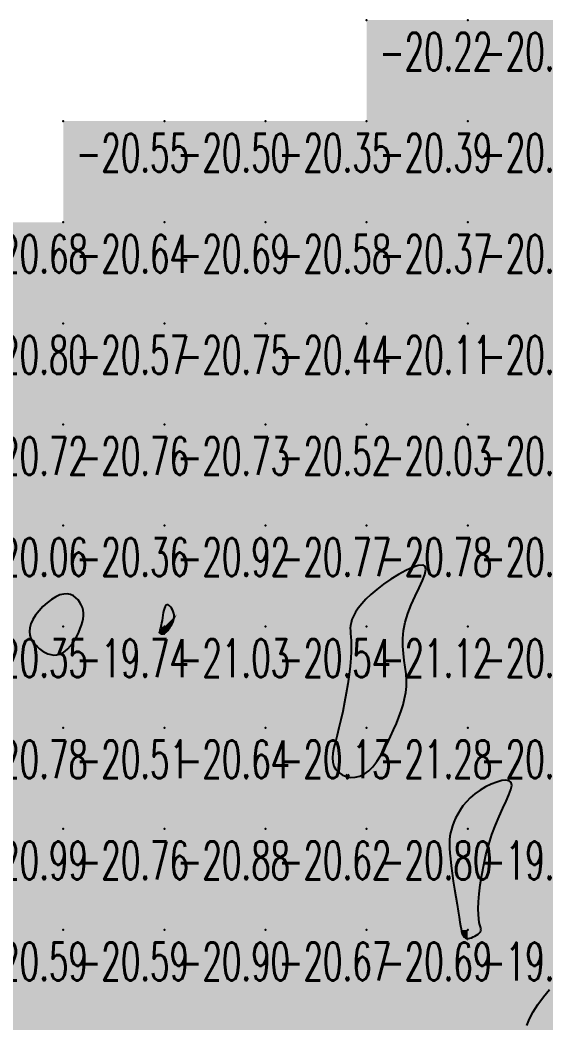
# Model space of a CAD drawing. Header units: millimetres. Extents: x 88261 to 90953, y 390274 to 392322.
# Drawn here: x 89006 to 89058, y 391898 to 391997.2 of the extents above; entities that cross this region are included whole.
import ezdxf
from ezdxf.enums import TextEntityAlignment as Align

# ---------------------------------------------------------------- set-up
doc = ezdxf.new("R2010")
doc.units = ezdxf.units.MM
doc.header["$LTSCALE"] = 25
for name, color, linetype in [('CN_03_00', 7, 'Continuous'), ('CN_04_00', 242, 'Continuous'), ('COTEAlt', 7, 'Continuous'), ('TN_COLORIAGE', 7, 'Continuous')]:
    doc.layers.add(name, color=color, linetype=linetype)
doc.styles.add('Simplex 1.0', font='Simplex.shx', dxfattribs={"width": 0.99, "height": 2.5})
doc.styles.get("Standard").update_dxf_attribs({"font": 'times.ttf'})

# ---------------------------------------------------------------- blocks, each defined once
blk = doc.blocks.new('COTE')
at = {"color": 0}
blk.add_point((0, 0), dxfattribs=at)
at = {"layer": 'COTEAlt'}
blk.add_attdef('ALT', text='', height=3.75, dxfattribs=at).set_placement((1.25, -1.25), align=Align.TOP_LEFT)

msp = doc.modelspace()

# ---------------------------------------------------------------- linework, layer by layer
at = {"layer": 'CN_03_00', "elevation": -21, "flags": 128}
for points in [[(89043.189, 391927.667), (89043.441, 391928.292), (89043.665, 391928.904), (89043.855, 391929.51), (89044.008, 391930.113), (89044.118, 391930.717), (89044.179, 391931.326), (89044.187, 391931.945), (89044.142, 391932.577), (89044.061, 391933.227), (89043.966, 391933.897), (89043.879, 391934.591), (89043.821, 391935.313), (89043.816, 391936.066), (89043.884, 391936.853), (89044.048, 391937.677), (89044.32, 391938.537), (89044.668, 391939.409), (89045.051, 391940.261), (89045.429, 391941.065), (89045.759, 391941.791), (89046, 391942.409), (89046.112, 391942.889), (89046.052, 391943.201), (89045.793, 391943.326), (89045.361, 391943.279), (89044.792, 391943.088), (89044.126, 391942.781), (89043.401, 391942.383), (89042.656, 391941.921), (89041.928, 391941.423), (89041.256, 391940.914), (89040.671, 391940.419), (89040.175, 391939.943), (89039.76, 391939.488), (89039.422, 391939.058), (89039.153, 391938.654), (89038.948, 391938.279), (89038.8, 391937.936), (89038.703, 391937.627), (89038.651, 391937.35), (89038.634, 391937.091), (89038.643, 391936.828), (89038.667, 391936.544), (89038.696, 391936.217), (89038.722, 391935.83), (89038.734, 391935.362), (89038.723, 391934.793), (89038.68, 391934.112), (89038.606, 391933.336), (89038.506, 391932.487), (89038.382, 391931.591), (89038.237, 391930.67), (89038.074, 391929.749), (89037.897, 391928.852), (89037.71, 391928.003), (89037.515, 391927.221), (89037.326, 391926.506), (89037.154, 391925.856), (89037.013, 391925.266), (89036.914, 391924.733), (89036.872, 391924.252), (89036.899, 391923.821), (89037.007, 391923.435), (89037.205, 391923.093), (89037.484, 391922.801), (89037.827, 391922.57), (89038.221, 391922.409), (89038.652, 391922.326), (89039.105, 391922.331), (89039.564, 391922.434), (89040.017, 391922.643), (89040.451, 391922.964), (89040.863, 391923.383), (89041.254, 391923.885), (89041.625, 391924.451), (89041.976, 391925.066), (89042.308, 391925.711), (89042.62, 391926.37), (89042.914, 391927.027), (89043.189, 391927.667)], [(89020.337, 391936.622), (89020.418, 391936.684), (89020.5, 391936.761), (89020.581, 391936.85), (89020.662, 391936.95), (89020.743, 391937.06), (89020.822, 391937.179), (89020.9, 391937.305), (89020.975, 391937.438), (89021.046, 391937.576), (89021.109, 391937.721), (89021.16, 391937.872), (89021.196, 391938.03), (89021.214, 391938.193), (89021.21, 391938.363), (89021.182, 391938.539), (89021.127, 391938.719), (89021.05, 391938.896), (89020.955, 391939.061), (89020.848, 391939.202), (89020.735, 391939.312), (89020.621, 391939.38), (89020.512, 391939.398), (89020.412, 391939.354), (89020.327, 391939.244), (89020.254, 391939.077), (89020.193, 391938.866), (89020.14, 391938.624), (89020.094, 391938.365), (89020.053, 391938.101), (89020.014, 391937.845), (89019.975, 391937.612), (89019.935, 391937.41), (89019.896, 391937.24), (89019.858, 391937.098), (89019.826, 391936.98), (89019.8, 391936.883), (89019.784, 391936.803), (89019.779, 391936.736), (89019.787, 391936.68), (89019.81, 391936.631), (89019.847, 391936.59), (89019.897, 391936.557), (89019.956, 391936.535), (89020.023, 391936.525), (89020.097, 391936.527), (89020.175, 391936.543), (89020.255, 391936.575), (89020.337, 391936.622)]]:
    msp.add_lwpolyline(points, close=True, dxfattribs=at)
at = {"layer": 'CN_04_00', "elevation": -20, "flags": 128}
for points in [[(89010.442, 391934.804), (89010.706, 391935.044), (89010.956, 391935.328), (89011.192, 391935.646), (89011.41, 391935.987), (89011.608, 391936.342), (89011.783, 391936.699), (89011.932, 391937.049), (89012.054, 391937.384), (89012.146, 391937.702), (89012.209, 391938.006), (89012.24, 391938.298), (89012.238, 391938.58), (89012.203, 391938.853), (89012.134, 391939.12), (89012.028, 391939.381), (89011.886, 391939.638), (89011.707, 391939.879), (89011.493, 391940.095), (89011.244, 391940.273), (89010.961, 391940.401), (89010.643, 391940.468), (89010.293, 391940.463), (89009.911, 391940.373), (89009.499, 391940.191), (89009.071, 391939.93), (89008.643, 391939.602), (89008.229, 391939.225), (89007.847, 391938.813), (89007.51, 391938.382), (89007.235, 391937.946), (89007.037, 391937.521), (89006.928, 391937.121), (89006.901, 391936.747), (89006.947, 391936.398), (89007.055, 391936.076), (89007.215, 391935.78), (89007.417, 391935.509), (89007.65, 391935.264), (89007.906, 391935.044), (89008.174, 391934.851), (89008.45, 391934.687), (89008.734, 391934.559), (89009.022, 391934.471), (89009.311, 391934.428), (89009.601, 391934.435), (89009.887, 391934.497), (89010.168, 391934.62), (89010.442, 391934.804)], [(89051.572, 391907.269), (89051.554, 391907.386), (89051.51, 391907.532), (89051.452, 391907.725), (89051.39, 391907.983), (89051.335, 391908.323), (89051.298, 391908.764), (89051.288, 391909.324), (89051.316, 391910.013), (89051.383, 391910.815), (89051.489, 391911.707), (89051.636, 391912.664), (89051.823, 391913.662), (89052.052, 391914.679), (89052.322, 391915.69), (89052.634, 391916.671), (89052.985, 391917.601), (89053.353, 391918.469), (89053.715, 391919.264), (89054.044, 391919.978), (89054.317, 391920.601), (89054.508, 391921.123), (89054.593, 391921.536), (89054.546, 391921.829), (89054.352, 391921.997), (89054.029, 391922.05), (89053.606, 391922.001), (89053.11, 391921.863), (89052.568, 391921.65), (89052.009, 391921.375), (89051.461, 391921.051), (89050.95, 391920.691), (89050.5, 391920.309), (89050.11, 391919.91), (89049.776, 391919.501), (89049.491, 391919.089), (89049.252, 391918.679), (89049.052, 391918.277), (89048.886, 391917.89), (89048.749, 391917.524), (89048.638, 391917.18), (89048.55, 391916.848), (89048.486, 391916.513), (89048.446, 391916.159), (89048.43, 391915.771), (89048.438, 391915.334), (89048.471, 391914.832), (89048.528, 391914.252), (89048.609, 391913.584), (89048.708, 391912.849), (89048.821, 391912.071), (89048.942, 391911.279), (89049.066, 391910.497), (89049.187, 391909.754), (89049.299, 391909.074), (89049.397, 391908.484), (89049.477, 391908.005), (89049.542, 391907.627), (89049.593, 391907.337), (89049.635, 391907.121), (89049.671, 391906.962), (89049.704, 391906.848), (89049.738, 391906.762), (89049.775, 391906.692), (89049.819, 391906.624), (89049.872, 391906.56), (89049.935, 391906.502), (89050.01, 391906.454), (89050.098, 391906.419), (89050.201, 391906.399), (89050.32, 391906.399), (89050.457, 391906.421), (89050.613, 391906.468), (89050.779, 391906.535), (89050.949, 391906.62), (89051.114, 391906.719), (89051.265, 391906.826), (89051.394, 391906.939), (89051.493, 391907.052), (89051.554, 391907.162), (89051.572, 391907.269)]]:
    msp.add_lwpolyline(points, close=True, dxfattribs=at)
msp.add_lwpolyline([(89056.08, 391897.777), (89056.355, 391898.443), (89056.731, 391899.146), (89057.194, 391899.873), (89057.734, 391900.611), (89058.337, 391901.347)], dxfattribs=at)
at = {"layer": 'TN_COLORIAGE', "color": 223}
for points in [[(89040.249, 391997.239, -20.167), (89040.249, 391987.239, -20.167), (89050.249, 391997.239, -20.167)], [(89050.249, 391987.239, -20.387), (89050.249, 391997.239, -20.387), (89040.249, 391987.239, -20.387)], [(89050.249, 391997.239, -20.088), (89050.249, 391987.239, -20.088), (89060.249, 391997.239, -20.088)], [(89050.249, 391987.239, -20), (89059.23, 391987.239, -20), (89060.249, 391997.239, -20), (89060.249, 391990.805, -20)], [(89010.249, 391987.239, -20.498), (89010.249, 391977.239, -20.498), (89020.249, 391987.239, -20.498)], [(89020.249, 391977.239, -20.645), (89020.249, 391987.239, -20.645), (89010.249, 391977.239, -20.645)], [(89020.249, 391987.239, -20.354), (89020.249, 391977.239, -20.354), (89030.249, 391987.239, -20.354)], [(89030.249, 391977.239, -20.687), (89030.249, 391987.239, -20.687), (89020.249, 391977.239, -20.687)], [(89040.249, 391977.239, -20.583), (89040.249, 391987.239, -20.583), (89030.249, 391977.239, -20.583)], [(89030.249, 391987.239, -20.387), (89030.249, 391977.239, -20.387), (89040.249, 391987.239, -20.387)], [(89040.249, 391977.239, -20.429), (89050.249, 391977.239, -20.429), (89050.249, 391987.239, -20.429)], [(89040.249, 391987.239, -20.429), (89040.249, 391977.239, -20.429), (89050.249, 391987.239, -20.429)], [(89050.249, 391987.239, -20), (89059.23, 391987.239, -20), (89050.249, 391977.239, -20), (89059.018, 391986.009, -20)], [(89050.249, 391977.239, -20), (89059.018, 391986.009, -20), (89060.249, 391977.239, -20), (89060.249, 391985.88, -20)], [(89010.249, 391967.239, -20.796), (89010.249, 391977.239, -20.796), (89000.249, 391967.239, -20.796)], [(89000.249, 391977.239, -20.645), (89000.249, 391967.239, -20.645), (89010.249, 391977.239, -20.645)], [(89010.249, 391967.239, -20.687), (89020.249, 391967.239, -20.687), (89020.249, 391977.239, -20.687)], [(89010.249, 391977.239, -20.687), (89010.249, 391967.239, -20.687), (89020.249, 391977.239, -20.687)], [(89020.249, 391977.239, -20.583), (89020.249, 391967.239, -20.583), (89030.249, 391977.239, -20.583)], [(89020.249, 391967.239, -20.583), (89030.249, 391967.239, -20.583), (89030.249, 391977.239, -20.583)], [(89030.249, 391977.239, -20.371), (89030.249, 391967.239, -20.371), (89040.249, 391977.239, -20.371)], [(89030.249, 391967.239, -20.371), (89040.249, 391967.239, -20.371), (89040.249, 391977.239, -20.371)], [(89040.249, 391977.239, -20.347), (89040.249, 391967.239, -20.347), (89050.249, 391977.239, -20.347)], [(89040.249, 391967.239, -20.347), (89050.249, 391967.239, -20.347), (89050.249, 391977.239, -20.347)], [(89050.249, 391977.239, -20.31), (89050.249, 391967.239, -20.31), (89060.249, 391977.239, -20.31)], [(89050.249, 391967.239, -20.31), (89060.249, 391967.239, -20.31), (89060.249, 391977.239, -20.31)], [(89000.249, 391967.239, -20.569), (89000.249, 391957.239, -20.569), (89010.249, 391967.239, -20.569)], [(89000.249, 391957.239, -20.569), (89010.249, 391957.239, -20.569), (89010.249, 391967.239, -20.569)], [(89010.249, 391967.239, -20.754), (89010.249, 391957.239, -20.754), (89020.249, 391967.239, -20.754)], [(89010.249, 391957.239, -20.754), (89020.249, 391957.239, -20.754), (89020.249, 391967.239, -20.754)], [(89020.249, 391967.239, -20.442), (89020.249, 391957.239, -20.442), (89030.249, 391967.239, -20.442)], [(89020.249, 391957.239, -20.442), (89030.249, 391957.239, -20.442), (89030.249, 391967.239, -20.442)], [(89030.249, 391957.239, -20.112), (89040.249, 391957.239, -20.112), (89040.249, 391967.239, -20.112)], [(89030.249, 391967.239, -20.112), (89030.249, 391957.239, -20.112), (89040.249, 391967.239, -20.112)], [(89040.249, 391967.239, -20.352), (89040.249, 391957.239, -20.352), (89050.249, 391967.239, -20.352)], [(89040.249, 391957.239, -20.352), (89050.249, 391957.239, -20.352), (89050.249, 391967.239, -20.352)], [(89050.249, 391967.239, -20.216), (89050.249, 391957.239, -20.216), (89060.249, 391967.239, -20.216)], [(89050.249, 391957.239, -20.216), (89060.249, 391957.239, -20.216), (89060.249, 391967.239, -20.216)], [(89000.249, 391947.239, -20.759), (89010.249, 391947.239, -20.759), (89010.249, 391957.239, -20.759)], [(89000.249, 391957.239, -20.759), (89000.249, 391947.239, -20.759), (89010.249, 391957.239, -20.759)], [(89010.249, 391957.239, -20.729), (89010.249, 391947.239, -20.729), (89020.249, 391957.239, -20.729)], [(89010.249, 391947.239, -20.729), (89020.249, 391947.239, -20.729), (89020.249, 391957.239, -20.729)], [(89020.249, 391957.239, -20.517), (89020.249, 391947.239, -20.517), (89030.249, 391957.239, -20.517)], [(89020.249, 391947.239, -20.517), (89030.249, 391947.239, -20.517), (89030.249, 391957.239, -20.517)], [(89030.249, 391957.239, -20.03), (89030.249, 391947.239, -20.03), (89040.249, 391957.239, -20.03)], [(89030.249, 391947.239, -20.03), (89040.249, 391947.239, -20.03), (89040.249, 391957.239, -20.03)], [(89040.249, 391947.239, -20.374), (89050.249, 391947.239, -20.374), (89050.249, 391957.239, -20.374)], [(89040.249, 391957.239, -20.374), (89040.249, 391947.239, -20.374), (89050.249, 391957.239, -20.374)], [(89050.249, 391957.239, -20.167), (89050.249, 391947.239, -20.167), (89060.249, 391957.239, -20.167)], [(89050.249, 391947.239, -20.167), (89060.249, 391947.239, -20.167), (89060.249, 391957.239, -20.167)], [(89000.249, 391947.239, -20.359), (89000.249, 391937.239, -20.359), (89010.249, 391947.239, -20.359)], [(89010.249, 391947.239, -20), (89010.249, 391941.396, -20), (89000.249, 391937.239, -20), (89006.047, 391937.239, -20)], [(89020.249, 391947.239, -20), (89012.422, 391939.413, -20), (89010.249, 391947.239, -20), (89010.249, 391941.396, -20)], [(89020.249, 391940.103, -20), (89019.996, 391937.239, -20), (89020.249, 391947.239, -20), (89012.23, 391937.239, -20)], [(89012.23, 391937.239, -20.919), (89012.422, 391939.413, -20.919), (89020.249, 391947.239, -20.919)], [(89020.249, 391940.103, -20.768), (89021.482, 391938.472, -20.768), (89020.249, 391947.239, -20.768), (89030.249, 391947.239, -20.768)], [(89021.482, 391938.472, -20.545), (89020.917, 391937.239, -20.545), (89030.249, 391947.239, -20.545), (89030.249, 391937.239, -20.545)], [(89030.249, 391947.239, -20.785), (89030.249, 391937.239, -20.785), (89040.249, 391947.239, -20.785)], [(89040.249, 391940.734, -20.545), (89038.223, 391937.239, -20.545), (89040.249, 391947.239, -20.545), (89030.249, 391937.239, -20.545)], [(89048.318, 391945.309, -20.785), (89040.249, 391940.734, -20.785), (89050.249, 391947.239, -20.785), (89040.249, 391947.239, -20.785)], [(89048.318, 391945.309, -20.661), (89042.791, 391937.239, -20.661), (89050.249, 391947.239, -20.661), (89050.249, 391937.239, -20.661)], [(89050.249, 391937.239, -20.377), (89060.249, 391937.239, -20.377), (89060.249, 391947.239, -20.377)], [(89050.249, 391947.239, -20.377), (89050.249, 391937.239, -20.377), (89060.249, 391947.239, -20.377)], [(89000.249, 391927.239, -20), (89007.785, 391934.775, -20), (89000.249, 391937.239, -20), (89006.047, 391937.239, -20)], [(89019.619, 391936.61, -20), (89019.996, 391937.239, -20), (89010.249, 391927.239, -20), (89012.23, 391937.239, -20)], [(89012.23, 391937.239, -20.515), (89010.249, 391933.926, -20.515), (89010.249, 391927.239, -20.515)], [(89020.249, 391927.239, -20.545), (89030.249, 391927.239, -20.545), (89030.249, 391937.239, -20.545)], [(89020.249, 391936.4, -20.545), (89020.917, 391937.239, -20.545), (89020.249, 391927.239, -20.545), (89030.249, 391937.239, -20.545)], [(89038.223, 391937.239, -20.127), (89039.079, 391936.07, -20.127), (89030.249, 391937.239, -20.127), (89030.249, 391927.239, -20.127)], [(89042.791, 391937.239, -20.661), (89044.807, 391931.797, -20.661), (89050.249, 391937.239, -20.661)], [(89044.807, 391931.797, -20.29), (89043.107, 391927.239, -20.29), (89050.249, 391937.239, -20.29), (89050.249, 391927.239, -20.29)], [(89050.249, 391927.239, -20.163), (89060.249, 391927.239, -20.163), (89060.249, 391937.239, -20.163)], [(89050.249, 391937.239, -20.163), (89050.249, 391927.239, -20.163), (89060.249, 391937.239, -20.163)], [(89020.249, 391936.4, -20.515), (89019.619, 391936.61, -20.515), (89020.249, 391927.239, -20.515), (89010.249, 391927.239, -20.515)], [(89039.079, 391936.07, -20.127), (89037.794, 391927.239, -20.127), (89030.249, 391927.239, -20.127)], [(89000.249, 391927.239, -20), (89007.785, 391934.775, -20), (89010.249, 391927.239, -20), (89010.249, 391933.926, -20)], [(89000.249, 391927.239, -20.515), (89000.249, 391917.239, -20.515), (89010.249, 391927.239, -20.515)], [(89000.249, 391917.239, -20.515), (89010.249, 391917.239, -20.515), (89010.249, 391927.239, -20.515)], [(89010.249, 391927.239, -20.644), (89010.249, 391917.239, -20.644), (89020.249, 391927.239, -20.644)], [(89010.249, 391917.239, -20.644), (89020.249, 391917.239, -20.644), (89020.249, 391927.239, -20.644)], [(89020.249, 391917.239, -20.127), (89030.249, 391917.239, -20.127), (89030.249, 391927.239, -20.127)], [(89020.249, 391927.239, -20.127), (89020.249, 391917.239, -20.127), (89030.249, 391927.239, -20.127)], [(89036, 391922.991, -20.127), (89037.794, 391927.239, -20.127), (89030.249, 391917.239, -20.127), (89030.249, 391927.239, -20.127)], [(89040.249, 391917.239, -20), (89048.495, 391917.239, -20), (89050.249, 391927.239, -20), (89050.249, 391920.927, -20)], [(89040.249, 391921.407, -20.29), (89043.107, 391927.239, -20.29), (89040.249, 391917.239, -20.29), (89050.249, 391927.239, -20.29)], [(89050.249, 391927.239, -20), (89050.249, 391920.927, -20), (89060.249, 391927.239, -20), (89056.211, 391923.202, -20)], [(89060.249, 391917.239, -20), (89052.18, 391917.239, -20), (89060.249, 391927.239, -20), (89056.211, 391923.202, -20)], [(89040.249, 391921.407, -20.615), (89036, 391922.991, -20.615), (89040.249, 391917.239, -20.615), (89030.249, 391917.239, -20.615)], [(89000.249, 391907.239, -20.757), (89010.249, 391907.239, -20.757), (89010.249, 391917.239, -20.757)], [(89000.249, 391917.239, -20.757), (89000.249, 391907.239, -20.757), (89010.249, 391917.239, -20.757)], [(89010.249, 391907.239, -20.884), (89020.249, 391907.239, -20.884), (89020.249, 391917.239, -20.884)], [(89010.249, 391917.239, -20.884), (89010.249, 391907.239, -20.884), (89020.249, 391917.239, -20.884)], [(89020.249, 391907.239, -20.615), (89030.249, 391907.239, -20.615), (89030.249, 391917.239, -20.615)], [(89020.249, 391917.239, -20.615), (89020.249, 391907.239, -20.615), (89030.249, 391917.239, -20.615)], [(89030.249, 391917.239, -20.797), (89030.249, 391907.239, -20.797), (89040.249, 391917.239, -20.797)], [(89030.249, 391907.239, -20.797), (89040.249, 391907.239, -20.797), (89040.249, 391917.239, -20.797)], [(89040.249, 391917.239, -20), (89048.495, 391917.239, -20), (89040.249, 391907.239, -20), (89048.268, 391915.258, -20)], [(89052.18, 391917.239, -20.708), (89050.875, 391907.866, -20.708), (89060.249, 391917.239, -20.708)], [(89060.249, 391917.239, -20), (89050.875, 391907.866, -20), (89060.249, 391907.239, -20), (89052.05, 391907.239, -20)], [(89048.268, 391915.258, -20.686), (89049.604, 391907.239, -20.686), (89040.249, 391907.239, -20.686)], [(89000.249, 391907.239, -20.591), (89000.249, 391897.239, -20.591), (89010.249, 391907.239, -20.591)], [(89000.249, 391897.239, -20.591), (89010.249, 391897.239, -20.591), (89010.249, 391907.239, -20.591)], [(89010.249, 391897.239, -20.899), (89020.249, 391897.239, -20.899), (89020.249, 391907.239, -20.899)], [(89010.249, 391907.239, -20.899), (89010.249, 391897.239, -20.899), (89020.249, 391907.239, -20.899)], [(89020.249, 391907.239, -20.671), (89020.249, 391897.239, -20.671), (89030.249, 391907.239, -20.671)], [(89020.249, 391897.239, -20.671), (89030.249, 391897.239, -20.671), (89030.249, 391907.239, -20.671)], [(89030.249, 391907.239, -20.686), (89030.249, 391897.239, -20.686), (89040.249, 391907.239, -20.686)], [(89030.249, 391897.239, -20.686), (89040.249, 391897.239, -20.686), (89040.249, 391907.239, -20.686)], [(89040.249, 391897.239, -20), (89049.7, 391906.69, -20), (89040.249, 391907.239, -20), (89049.604, 391907.239, -20)], [(89050.249, 391897.239, -20), (89054.879, 391897.239, -20), (89060.249, 391907.239, -20), (89060.249, 391903.996, -20)], [(89050.249, 391897.239, -20), (89050.249, 391906.149, -20), (89060.249, 391907.239, -20), (89052.05, 391907.239, -20)], [(89040.249, 391897.239, -20), (89049.7, 391906.69, -20), (89050.249, 391897.239, -20), (89050.249, 391906.149, -20)]]:
    msp.add_solid(points, dxfattribs=at)
at = {"layer": 'TN_COLORIAGE', "color": 233}
for points in [[(89040.249, 391940.734, -21.116), (89048.318, 391945.309, -21.116), (89040.249, 391937.239, -21.116)], [(89042.791, 391937.239, -21.116), (89048.318, 391945.309, -21.116), (89040.249, 391937.239, -21.116)], [(89038.223, 391937.239, -21.116), (89040.249, 391940.734, -21.116), (89040.249, 391937.239, -21.116)], [(89019.996, 391937.239, -21.033), (89020.249, 391940.103, -21.033), (89020.249, 391937.239, -21.033)], [(89021.482, 391938.472, -21.033), (89020.249, 391940.103, -21.033), (89020.249, 391937.239, -21.033)], [(89020.917, 391937.239, -21.033), (89021.482, 391938.472, -21.033), (89020.249, 391937.239, -21.033)], [(89019.996, 391937.239, -21.033), (89019.619, 391936.61, -21.033), (89020.249, 391937.239, -21.033)], [(89019.619, 391936.61, -21.033), (89020.249, 391936.4, -21.033), (89020.249, 391937.239, -21.033)], [(89020.917, 391937.239, -21.033), (89020.249, 391936.4, -21.033), (89020.249, 391937.239, -21.033)], [(89040.249, 391927.239, -21), (89037.794, 391927.239, -21), (89040.249, 391937.239, -21), (89039.079, 391936.07, -21)], [(89039.079, 391936.07, -21.116), (89038.223, 391937.239, -21.116), (89040.249, 391937.239, -21.116)], [(89040.249, 391927.239, -21), (89044.807, 391931.797, -21), (89040.249, 391937.239, -21), (89042.791, 391937.239, -21)], [(89043.107, 391927.239, -21.284), (89044.807, 391931.797, -21.284), (89040.249, 391927.239, -21.284)], [(89036, 391922.991, -21.284), (89040.249, 391921.407, -21.284), (89040.249, 391927.239, -21.284)], [(89037.794, 391927.239, -21.284), (89036, 391922.991, -21.284), (89040.249, 391927.239, -21.284)], [(89043.107, 391927.239, -21.284), (89040.249, 391921.407, -21.284), (89040.249, 391927.239, -21.284)]]:
    msp.add_solid(points, dxfattribs=at)
at = {"layer": 'TN_COLORIAGE', "color": 213}
for points in [[(89006.047, 391937.239, -19.745), (89010.249, 391941.396, -19.745), (89010.249, 391937.239, -19.745)], [(89010.249, 391941.396, -19.745), (89012.422, 391939.413, -19.745), (89010.249, 391937.239, -19.745)], [(89012.422, 391939.413, -19.745), (89012.23, 391937.239, -19.745), (89010.249, 391937.239, -19.745)], [(89006.047, 391937.239, -19.745), (89007.785, 391934.775, -19.745), (89010.249, 391937.239, -19.745)], [(89010.249, 391933.926, -19.745), (89007.785, 391934.775, -19.745), (89010.249, 391937.239, -19.745)], [(89010.249, 391933.926, -19.745), (89012.23, 391937.239, -19.745), (89010.249, 391937.239, -19.745)], [(89056.211, 391923.202, -19.83), (89052.18, 391917.239, -19.83), (89050.249, 391917.239, -19.83)], [(89056.211, 391923.202, -19.83), (89050.249, 391920.927, -19.83), (89050.249, 391917.239, -19.83)], [(89050.249, 391920.927, -19.83), (89048.495, 391917.239, -19.83), (89050.249, 391917.239, -19.83)], [(89049.604, 391907.239, -19.83), (89048.268, 391915.258, -19.83), (89050.249, 391907.239, -19.83), (89050.249, 391917.239, -19.83)], [(89048.268, 391915.258, -19.83), (89048.495, 391917.239, -19.83), (89050.249, 391917.239, -19.83)], [(89050.875, 391907.866, -19.83), (89052.18, 391917.239, -19.83), (89050.249, 391907.239, -19.83), (89050.249, 391917.239, -19.83)], [(89049.604, 391907.239, -19.953), (89049.7, 391906.69, -19.953), (89050.249, 391907.239, -19.953)], [(89050.249, 391906.149, -19.953), (89049.7, 391906.69, -19.953), (89050.249, 391907.239, -19.953)], [(89052.05, 391907.239, -19.953), (89050.875, 391907.866, -19.953), (89050.249, 391907.239, -19.953)], [(89052.05, 391907.239, -19.953), (89050.249, 391906.149, -19.953), (89050.249, 391907.239, -19.953)], [(89060.249, 391903.996, -19.551), (89054.879, 391897.239, -19.551), (89060.249, 391897.239, -19.551)]]:
    msp.add_solid(points, dxfattribs=at)

# ---------------------------------------------------------------- block references
at = {"layer": 'COTEAlt'}
ref = msp.add_blockref('COTE', (89040.249, 391997.239), dxfattribs=at)
ref.add_attrib('ALT', '-20.22', dxfattribs={"height": 3.75, "style": 'Simplex 1.0', "width": 0.6}).set_placement((89041.499, 391995.989), align=Align.TOP_LEFT)
ref = msp.add_blockref('COTE', (89050.249, 391997.239), dxfattribs=at)
ref.add_attrib('ALT', '-20.17', dxfattribs={"height": 3.75, "style": 'Simplex 1.0', "width": 0.6}).set_placement((89051.499, 391995.989), align=Align.TOP_LEFT)
ref = msp.add_blockref('COTE', (89010.249, 391987.239), dxfattribs=at)
ref.add_attrib('ALT', '-20.55', dxfattribs={"height": 3.75, "style": 'Simplex 1.0', "width": 0.6}).set_placement((89011.499, 391985.989), align=Align.TOP_LEFT)
ref = msp.add_blockref('COTE', (89020.249, 391987.239), dxfattribs=at)
ref.add_attrib('ALT', '-20.50', dxfattribs={"height": 3.75, "style": 'Simplex 1.0', "width": 0.6}).set_placement((89021.499, 391985.989), align=Align.TOP_LEFT)
ref = msp.add_blockref('COTE', (89030.249, 391987.239), dxfattribs=at)
ref.add_attrib('ALT', '-20.35', dxfattribs={"height": 3.75, "style": 'Simplex 1.0', "width": 0.6}).set_placement((89031.499, 391985.989), align=Align.TOP_LEFT)
ref = msp.add_blockref('COTE', (89040.249, 391987.239), dxfattribs=at)
ref.add_attrib('ALT', '-20.39', dxfattribs={"height": 3.75, "style": 'Simplex 1.0', "width": 0.6}).set_placement((89041.499, 391985.989), align=Align.TOP_LEFT)
ref = msp.add_blockref('COTE', (89050.249, 391987.239), dxfattribs=at)
ref.add_attrib('ALT', '-20.43', dxfattribs={"height": 3.75, "style": 'Simplex 1.0', "width": 0.6}).set_placement((89051.499, 391985.989), align=Align.TOP_LEFT)
ref = msp.add_blockref('COTE', (89000.249, 391977.239), dxfattribs=at)
ref.add_attrib('ALT', '-20.68', dxfattribs={"height": 3.75, "style": 'Simplex 1.0', "width": 0.6}).set_placement((89001.499, 391975.989), align=Align.TOP_LEFT)
ref = msp.add_blockref('COTE', (89010.249, 391977.239), dxfattribs=at)
ref.add_attrib('ALT', '-20.64', dxfattribs={"height": 3.75, "style": 'Simplex 1.0', "width": 0.6}).set_placement((89011.499, 391975.989), align=Align.TOP_LEFT)
ref = msp.add_blockref('COTE', (89020.249, 391977.239), dxfattribs=at)
ref.add_attrib('ALT', '-20.69', dxfattribs={"height": 3.75, "style": 'Simplex 1.0', "width": 0.6}).set_placement((89021.499, 391975.989), align=Align.TOP_LEFT)
ref = msp.add_blockref('COTE', (89030.249, 391977.239), dxfattribs=at)
ref.add_attrib('ALT', '-20.58', dxfattribs={"height": 3.75, "style": 'Simplex 1.0', "width": 0.6}).set_placement((89031.499, 391975.989), align=Align.TOP_LEFT)
ref = msp.add_blockref('COTE', (89040.249, 391977.239), dxfattribs=at)
ref.add_attrib('ALT', '-20.37', dxfattribs={"height": 3.75, "style": 'Simplex 1.0', "width": 0.6}).set_placement((89041.499, 391975.989), align=Align.TOP_LEFT)
ref = msp.add_blockref('COTE', (89050.249, 391977.239), dxfattribs=at)
ref.add_attrib('ALT', '-20.35', dxfattribs={"height": 3.75, "style": 'Simplex 1.0', "width": 0.6}).set_placement((89051.499, 391975.989), align=Align.TOP_LEFT)
ref = msp.add_blockref('COTE', (89000.249, 391967.239), dxfattribs=at)
ref.add_attrib('ALT', '-20.80', dxfattribs={"height": 3.75, "style": 'Simplex 1.0', "width": 0.6}).set_placement((89001.499, 391965.989), align=Align.TOP_LEFT)
ref = msp.add_blockref('COTE', (89010.249, 391967.239), dxfattribs=at)
ref.add_attrib('ALT', '-20.57', dxfattribs={"height": 3.75, "style": 'Simplex 1.0', "width": 0.6}).set_placement((89011.499, 391965.989), align=Align.TOP_LEFT)
ref = msp.add_blockref('COTE', (89020.249, 391967.239), dxfattribs=at)
ref.add_attrib('ALT', '-20.75', dxfattribs={"height": 3.75, "style": 'Simplex 1.0', "width": 0.6}).set_placement((89021.499, 391965.989), align=Align.TOP_LEFT)
ref = msp.add_blockref('COTE', (89030.249, 391967.239), dxfattribs=at)
ref.add_attrib('ALT', '-20.44', dxfattribs={"height": 3.75, "style": 'Simplex 1.0', "width": 0.6}).set_placement((89031.499, 391965.989), align=Align.TOP_LEFT)
ref = msp.add_blockref('COTE', (89040.249, 391967.239), dxfattribs=at)
ref.add_attrib('ALT', '-20.11', dxfattribs={"height": 3.75, "style": 'Simplex 1.0', "width": 0.6}).set_placement((89041.499, 391965.989), align=Align.TOP_LEFT)
ref = msp.add_blockref('COTE', (89050.249, 391967.239), dxfattribs=at)
ref.add_attrib('ALT', '-20.35', dxfattribs={"height": 3.75, "style": 'Simplex 1.0', "width": 0.6}).set_placement((89051.499, 391965.989), align=Align.TOP_LEFT)
ref = msp.add_blockref('COTE', (89000.249, 391957.239), dxfattribs=at)
ref.add_attrib('ALT', '-20.72', dxfattribs={"height": 3.75, "style": 'Simplex 1.0', "width": 0.6}).set_placement((89001.499, 391955.989), align=Align.TOP_LEFT)
ref = msp.add_blockref('COTE', (89010.249, 391957.239), dxfattribs=at)
ref.add_attrib('ALT', '-20.76', dxfattribs={"height": 3.75, "style": 'Simplex 1.0', "width": 0.6}).set_placement((89011.499, 391955.989), align=Align.TOP_LEFT)
ref = msp.add_blockref('COTE', (89020.249, 391957.239), dxfattribs=at)
ref.add_attrib('ALT', '-20.73', dxfattribs={"height": 3.75, "style": 'Simplex 1.0', "width": 0.6}).set_placement((89021.499, 391955.989), align=Align.TOP_LEFT)
ref = msp.add_blockref('COTE', (89030.249, 391957.239), dxfattribs=at)
ref.add_attrib('ALT', '-20.52', dxfattribs={"height": 3.75, "style": 'Simplex 1.0', "width": 0.6}).set_placement((89031.499, 391955.989), align=Align.TOP_LEFT)
ref = msp.add_blockref('COTE', (89040.249, 391957.239), dxfattribs=at)
ref.add_attrib('ALT', '-20.03', dxfattribs={"height": 3.75, "style": 'Simplex 1.0', "width": 0.6}).set_placement((89041.499, 391955.989), align=Align.TOP_LEFT)
ref = msp.add_blockref('COTE', (89050.249, 391957.239), dxfattribs=at)
ref.add_attrib('ALT', '-20.37', dxfattribs={"height": 3.75, "style": 'Simplex 1.0', "width": 0.6}).set_placement((89051.499, 391955.989), align=Align.TOP_LEFT)
ref = msp.add_blockref('COTE', (89000.249, 391947.239), dxfattribs=at)
ref.add_attrib('ALT', '-20.06', dxfattribs={"height": 3.75, "style": 'Simplex 1.0', "width": 0.6}).set_placement((89001.499, 391945.989), align=Align.TOP_LEFT)
ref = msp.add_blockref('COTE', (89010.249, 391947.239), dxfattribs=at)
ref.add_attrib('ALT', '-20.36', dxfattribs={"height": 3.75, "style": 'Simplex 1.0', "width": 0.6}).set_placement((89011.499, 391945.989), align=Align.TOP_LEFT)
ref = msp.add_blockref('COTE', (89020.249, 391947.239), dxfattribs=at)
ref.add_attrib('ALT', '-20.92', dxfattribs={"height": 3.75, "style": 'Simplex 1.0', "width": 0.6}).set_placement((89021.499, 391945.989), align=Align.TOP_LEFT)
ref = msp.add_blockref('COTE', (89030.249, 391947.239), dxfattribs=at)
ref.add_attrib('ALT', '-20.77', dxfattribs={"height": 3.75, "style": 'Simplex 1.0', "width": 0.6}).set_placement((89031.499, 391945.989), align=Align.TOP_LEFT)
ref = msp.add_blockref('COTE', (89040.249, 391947.239), dxfattribs=at)
ref.add_attrib('ALT', '-20.78', dxfattribs={"height": 3.75, "style": 'Simplex 1.0', "width": 0.6}).set_placement((89041.499, 391945.989), align=Align.TOP_LEFT)
ref = msp.add_blockref('COTE', (89050.249, 391947.239), dxfattribs=at)
ref.add_attrib('ALT', '-20.97', dxfattribs={"height": 3.75, "style": 'Simplex 1.0', "width": 0.6}).set_placement((89051.499, 391945.989), align=Align.TOP_LEFT)
ref = msp.add_blockref('COTE', (89000.249, 391937.239), dxfattribs=at)
ref.add_attrib('ALT', '-20.35', dxfattribs={"height": 3.75, "style": 'Simplex 1.0', "width": 0.6}).set_placement((89001.499, 391935.989), align=Align.TOP_LEFT)
ref = msp.add_blockref('COTE', (89010.249, 391937.239), dxfattribs=at)
ref.add_attrib('ALT', '-19.74', dxfattribs={"height": 3.75, "style": 'Simplex 1.0', "width": 0.6}).set_placement((89011.499, 391935.989), align=Align.TOP_LEFT)
ref = msp.add_blockref('COTE', (89020.249, 391937.239), dxfattribs=at)
ref.add_attrib('ALT', '-21.03', dxfattribs={"height": 3.75, "style": 'Simplex 1.0', "width": 0.6}).set_placement((89021.499, 391935.989), align=Align.TOP_LEFT)
ref = msp.add_blockref('COTE', (89030.249, 391937.239), dxfattribs=at)
ref.add_attrib('ALT', '-20.54', dxfattribs={"height": 3.75, "style": 'Simplex 1.0', "width": 0.6}).set_placement((89031.499, 391935.989), align=Align.TOP_LEFT)
ref = msp.add_blockref('COTE', (89040.249, 391937.239), dxfattribs=at)
ref.add_attrib('ALT', '-21.12', dxfattribs={"height": 3.75, "style": 'Simplex 1.0', "width": 0.6}).set_placement((89041.499, 391935.989), align=Align.TOP_LEFT)
ref = msp.add_blockref('COTE', (89050.249, 391937.239), dxfattribs=at)
ref.add_attrib('ALT', '-20.66', dxfattribs={"height": 3.75, "style": 'Simplex 1.0', "width": 0.6}).set_placement((89051.499, 391935.989), align=Align.TOP_LEFT)
ref = msp.add_blockref('COTE', (89000.249, 391927.239), dxfattribs=at)
ref.add_attrib('ALT', '-20.78', dxfattribs={"height": 3.75, "style": 'Simplex 1.0', "width": 0.6}).set_placement((89001.499, 391925.989), align=Align.TOP_LEFT)
ref = msp.add_blockref('COTE', (89010.249, 391927.239), dxfattribs=at)
ref.add_attrib('ALT', '-20.51', dxfattribs={"height": 3.75, "style": 'Simplex 1.0', "width": 0.6}).set_placement((89011.499, 391925.989), align=Align.TOP_LEFT)
ref = msp.add_blockref('COTE', (89020.249, 391927.239), dxfattribs=at)
ref.add_attrib('ALT', '-20.64', dxfattribs={"height": 3.75, "style": 'Simplex 1.0', "width": 0.6}).set_placement((89021.499, 391925.989), align=Align.TOP_LEFT)
ref = msp.add_blockref('COTE', (89030.249, 391927.239), dxfattribs=at)
ref.add_attrib('ALT', '-20.13', dxfattribs={"height": 3.75, "style": 'Simplex 1.0', "width": 0.6}).set_placement((89031.499, 391925.989), align=Align.TOP_LEFT)
ref = msp.add_blockref('COTE', (89040.249, 391927.239), dxfattribs=at)
ref.add_attrib('ALT', '-21.28', dxfattribs={"height": 3.75, "style": 'Simplex 1.0', "width": 0.6}).set_placement((89041.499, 391925.989), align=Align.TOP_LEFT)
ref = msp.add_blockref('COTE', (89050.249, 391927.239), dxfattribs=at)
ref.add_attrib('ALT', '-20.29', dxfattribs={"height": 3.75, "style": 'Simplex 1.0', "width": 0.6}).set_placement((89051.499, 391925.989), align=Align.TOP_LEFT)
ref = msp.add_blockref('COTE', (89000.249, 391917.239), dxfattribs=at)
ref.add_attrib('ALT', '-20.99', dxfattribs={"height": 3.75, "style": 'Simplex 1.0', "width": 0.6}).set_placement((89001.499, 391915.989), align=Align.TOP_LEFT)
ref = msp.add_blockref('COTE', (89010.249, 391917.239), dxfattribs=at)
ref.add_attrib('ALT', '-20.76', dxfattribs={"height": 3.75, "style": 'Simplex 1.0', "width": 0.6}).set_placement((89011.499, 391915.989), align=Align.TOP_LEFT)
ref = msp.add_blockref('COTE', (89020.249, 391917.239), dxfattribs=at)
ref.add_attrib('ALT', '-20.88', dxfattribs={"height": 3.75, "style": 'Simplex 1.0', "width": 0.6}).set_placement((89021.499, 391915.989), align=Align.TOP_LEFT)
ref = msp.add_blockref('COTE', (89030.249, 391917.239), dxfattribs=at)
ref.add_attrib('ALT', '-20.62', dxfattribs={"height": 3.75, "style": 'Simplex 1.0', "width": 0.6}).set_placement((89031.499, 391915.989), align=Align.TOP_LEFT)
ref = msp.add_blockref('COTE', (89040.249, 391917.239), dxfattribs=at)
ref.add_attrib('ALT', '-20.80', dxfattribs={"height": 3.75, "style": 'Simplex 1.0', "width": 0.6}).set_placement((89041.499, 391915.989), align=Align.TOP_LEFT)
ref = msp.add_blockref('COTE', (89050.249, 391917.239), dxfattribs=at)
ref.add_attrib('ALT', '-19.83', dxfattribs={"height": 3.75, "style": 'Simplex 1.0', "width": 0.6}).set_placement((89051.499, 391915.989), align=Align.TOP_LEFT)
ref = msp.add_blockref('COTE', (89000.249, 391907.239), dxfattribs=at)
ref.add_attrib('ALT', '-20.59', dxfattribs={"height": 3.75, "style": 'Simplex 1.0', "width": 0.6}).set_placement((89001.499, 391905.989), align=Align.TOP_LEFT)
ref = msp.add_blockref('COTE', (89010.249, 391907.239), dxfattribs=at)
ref.add_attrib('ALT', '-20.59', dxfattribs={"height": 3.75, "style": 'Simplex 1.0', "width": 0.6}).set_placement((89011.499, 391905.989), align=Align.TOP_LEFT)
ref = msp.add_blockref('COTE', (89020.249, 391907.239), dxfattribs=at)
ref.add_attrib('ALT', '-20.90', dxfattribs={"height": 3.75, "style": 'Simplex 1.0', "width": 0.6}).set_placement((89021.499, 391905.989), align=Align.TOP_LEFT)
ref = msp.add_blockref('COTE', (89030.249, 391907.239), dxfattribs=at)
ref.add_attrib('ALT', '-20.67', dxfattribs={"height": 3.75, "style": 'Simplex 1.0', "width": 0.6}).set_placement((89031.499, 391905.989), align=Align.TOP_LEFT)
ref = msp.add_blockref('COTE', (89040.249, 391907.239), dxfattribs=at)
ref.add_attrib('ALT', '-20.69', dxfattribs={"height": 3.75, "style": 'Simplex 1.0', "width": 0.6}).set_placement((89041.499, 391905.989), align=Align.TOP_LEFT)
ref = msp.add_blockref('COTE', (89050.249, 391907.239), dxfattribs=at)
ref.add_attrib('ALT', '-19.95', dxfattribs={"height": 3.75, "style": 'Simplex 1.0', "width": 0.6}).set_placement((89051.499, 391905.989), align=Align.TOP_LEFT)

doc.saveas('drawing.dxf')
